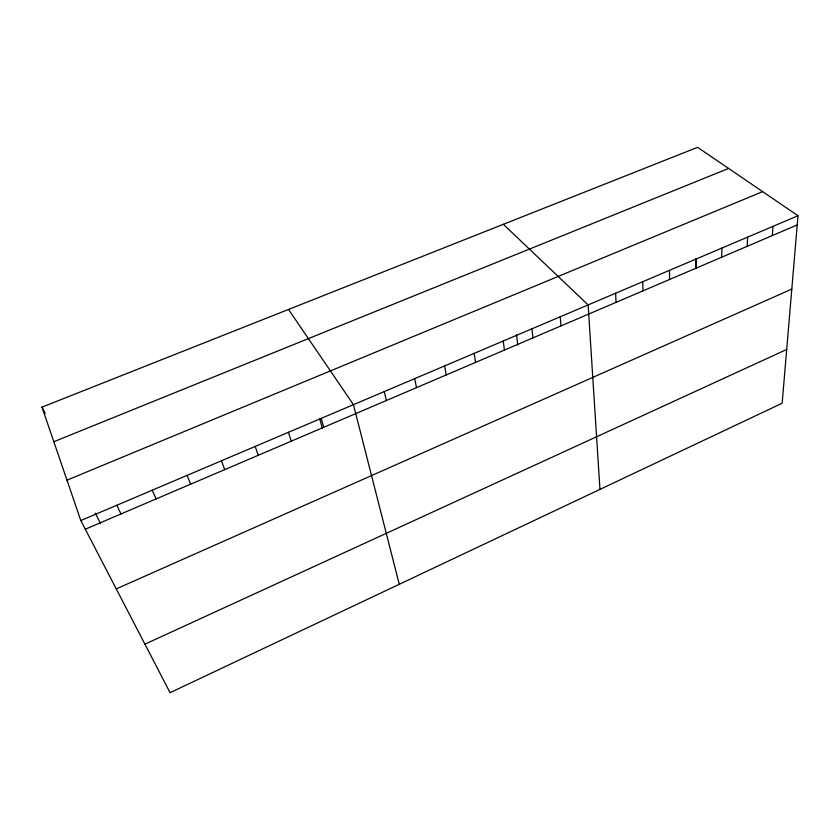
<?xml version="1.0" encoding="UTF-8"?>
<svg xmlns="http://www.w3.org/2000/svg" width="840" height="840" viewBox="0 0 840 840"><rect width="100%" height="100%" fill="white"/><g stroke="black" fill="none" stroke-linecap="round" stroke-linejoin="round"><path stroke-width="1.26" d="M695.772 268.286L695.909 259.119M695.825 268.905L695.972 258.573M721.644 257.229L721.949 248.052M747.17 246.32L747.642 237.132M772.359 235.557L772.989 226.359M798 215.722L782.155 403.231L170.079 692.675L80.808 520.558L42 407.138L697.599 147.326L798 215.722L80.808 520.558M144.921 644.186L786.702 349.471M116.245 588.893L791.805 289.086M85.292 529.211L797.223 224.931M66.98 480.165L762.647 191.636M53.834 441.714L728.585 168.43M503.339 224.311L588.126 304.931L599.949 489.394M288.508 309.445L353.451 404.681L399.273 584.294M42 407.138L45.192 413.49M95.288 513.125L100.601 523.677M116.802 505.26L120.981 513.954M152.229 490.203L156.114 498.939M187.089 475.388L190.691 484.166M221.403 460.803L224.721 469.613M255.192 446.439L258.237 455.291M288.456 432.306L291.239 441.189M319.578 418.467L322.445 428.526M321.206 418.383L323.736 427.298M384.29 391.566L386.337 400.533M414.687 378.651L416.504 387.649M444.633 365.925L446.229 374.945M474.159 353.378L475.545 362.418M503.255 341.008L504.431 350.07M516.516 334.803L517.734 345.041M531.941 328.808L532.917 337.89M560.227 316.785L561.005 325.889M615.625 293.244L616.025 302.369M642.758 281.715L642.968 290.85M669.512 270.333L669.553 279.489"/></g></svg>
